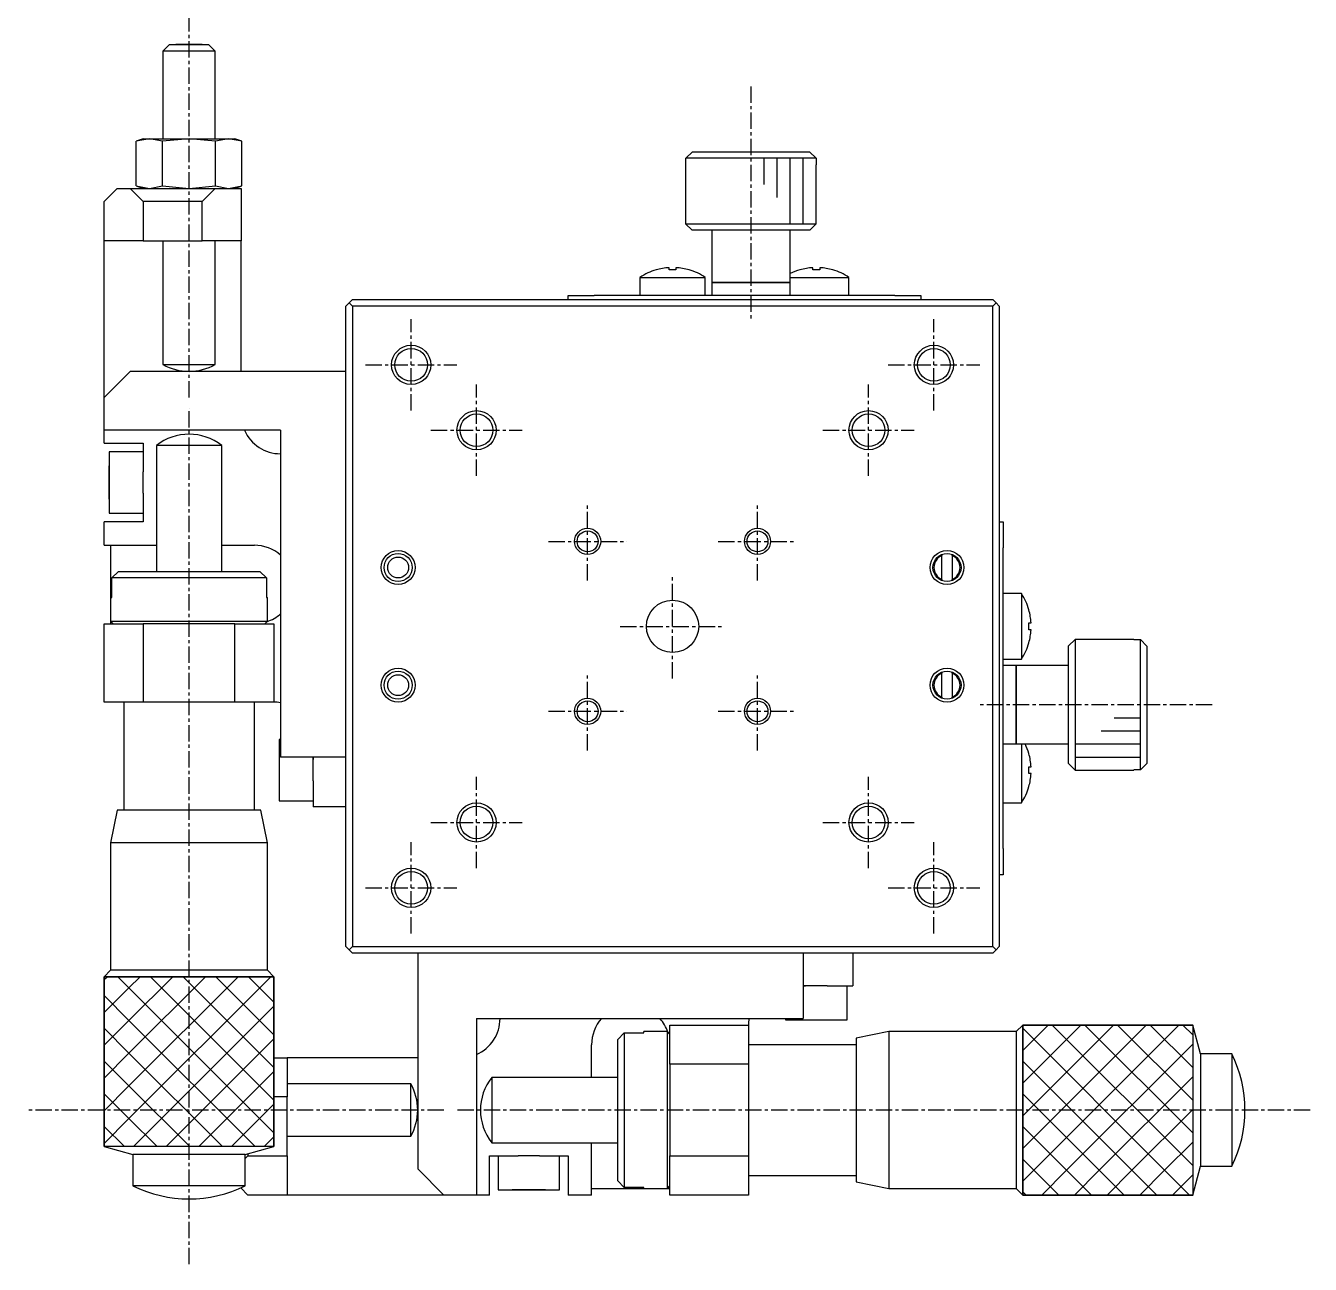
# Model space of a CAD drawing. Extents: x 10 to 369, y 10 to 243.
# Drawn here: x 84.1 to 182.4, y 98.8 to 193.5 of the extents above; entities that cross this region are included whole.
import ezdxf

# ---------------------------------------------------------------- set-up
doc = ezdxf.new("R2010")
doc.units = 0
doc.linetypes.add('CENTER', pattern=[2, 1.25, -0.25, 0.25, -0.25])
doc.layers.get('0').update_dxf_attribs({"linetype": 'CONTINUOUS'})
doc.layers.add('CENTER', color=1, linetype='CENTER')

msp = doc.modelspace()

# ---------------------------------------------------------------- linework, layer by layer
at = {"color": 7, "linetype": 'CONTINUOUS'}
for p, q in [((94.859, 191.85), (94.609, 191.6)), ((95.109, 192.1), (94.859, 191.85)), ((95.109, 192.1), (98.109, 192.1)), ((95.109, 192.1), (98.109, 192.1)), ((96.609, 192.1), (95.609, 192.1)), ((95.609, 192.1), (96.609, 192.1)), ((96.609, 192.1), (97.609, 192.1)), ((97.609, 192.1), (96.609, 192.1)), ((98.359, 191.85), (98.109, 192.1)), ((98.609, 191.6), (98.359, 191.85)), ((98.609, 191.6), (94.609, 191.6)), ((94.609, 191.6), (94.609, 184.9)), ((98.609, 184.9), (98.609, 191.6)), ((93.578, 184.9), (92.568, 184.703)), ((93.109, 184.9), (92.568, 184.703)), ((93.109, 184.9), (93.578, 184.9)), ((93.578, 184.9), (96.609, 184.9)), ((94.589, 184.703), (93.578, 184.9)), ((96.609, 184.9), (94.589, 184.703)), ((96.609, 184.9), (99.641, 184.9)), ((98.63, 184.703), (96.609, 184.9)), ((99.641, 184.9), (98.63, 184.703)), ((99.641, 184.9), (100.109, 184.9)), ((100.651, 184.703), (99.641, 184.9)), ((100.651, 184.703), (100.109, 184.9)), ((92.568, 181.297), (92.568, 184.703)), ((94.589, 181.297), (94.589, 184.703)), ((98.63, 181.297), (98.63, 184.703)), ((100.651, 181.297), (100.651, 184.703)), ((134.625, 183.4), (135.127, 183.9)), ((134.625, 183.4), (135.127, 183.9)), ((135.127, 183.9), (144.092, 183.9)), ((135.127, 183.9), (144.092, 183.9)), ((135.127, 183.9), (144.092, 183.9)), ((135.127, 183.9), (144.092, 183.9)), ((144.092, 183.9), (144.593, 183.4)), ((144.092, 183.9), (144.593, 183.4)), ((134.609, 182.9), (134.625, 182.9)), ((134.609, 182.9), (134.625, 182.9)), ((134.609, 182.9), (134.609, 178.4)), ((134.609, 182.9), (134.625, 182.9)), ((134.609, 182.9), (134.625, 182.9)), ((134.609, 182.9), (134.609, 178.4)), ((144.593, 183.4), (134.625, 183.4)), ((134.625, 182.9), (134.625, 183.4)), ((144.593, 183.4), (134.625, 183.4)), ((134.625, 182.9), (134.625, 183.4)), ((144.593, 183.4), (144.593, 182.9)), ((144.593, 183.4), (144.593, 182.9)), ((144.593, 182.9), (144.609, 182.9)), ((144.593, 182.9), (144.609, 182.9)), ((144.593, 182.9), (144.609, 182.9)), ((144.593, 182.9), (144.609, 182.9)), ((144.609, 178.4), (144.609, 182.9)), ((144.609, 178.4), (144.609, 182.9)), ((90.109, 180.1), (91.109, 181.1)), ((91.109, 181.1), (92.109, 181.1)), ((92.109, 181.1), (93.109, 180.1)), ((92.109, 181.1), (94.609, 181.1)), ((92.568, 181.297), (93.578, 181.1)), ((92.568, 181.297), (93.109, 181.1)), ((93.578, 181.1), (94.589, 181.297)), ((94.589, 181.297), (96.609, 181.1)), ((94.609, 181.1), (98.609, 181.1)), ((96.609, 181.1), (98.63, 181.297)), ((97.609, 180.1), (98.609, 181.1)), ((98.609, 181.1), (100.609, 181.1)), ((98.63, 181.297), (99.641, 181.1)), ((99.641, 181.1), (100.651, 181.297)), ((100.109, 181.1), (100.651, 181.297)), ((100.609, 181.1), (100.609, 177.1)), ((90.109, 177.1), (90.109, 180.1)), ((93.109, 180.1), (93.109, 177.1)), ((97.609, 180.1), (93.109, 180.1)), ((97.609, 177.1), (97.609, 180.1)), ((134.609, 178.4), (144.609, 178.4)), ((134.609, 178.4), (135.109, 177.9)), ((134.609, 178.4), (144.609, 178.4)), ((134.609, 178.4), (135.109, 177.9)), ((144.109, 177.9), (144.609, 178.4)), ((144.109, 177.9), (144.609, 178.4)), ((93.109, 177.1), (90.109, 177.1)), ((90.109, 165.1), (90.109, 177.1)), ((93.109, 177.1), (97.609, 177.1)), ((94.609, 177.1), (94.609, 167.636)), ((100.609, 177.1), (97.609, 177.1)), ((98.609, 167.636), (98.609, 177.1)), ((100.609, 167.1), (100.609, 177.1)), ((144.109, 177.9), (135.109, 177.9)), ((144.109, 177.9), (135.109, 177.9)), ((136.609, 177.9), (136.609, 173.9)), ((136.609, 177.9), (136.609, 173.9)), ((142.609, 173.9), (142.609, 177.9)), ((142.609, 173.9), (142.609, 177.9)), ((133.349, 174.863), (133.349, 175.035)), ((133.349, 174.863), (133.349, 175.035)), ((133.869, 175.035), (133.869, 174.863)), ((133.869, 175.035), (133.869, 174.863)), ((144.349, 174.863), (144.349, 175.035)), ((144.349, 174.863), (144.349, 175.035)), ((144.869, 175.035), (144.869, 174.863)), ((144.869, 175.035), (144.869, 174.863)), ((131.109, 174.292), (136.109, 174.292)), ((131.109, 174.292), (131.109, 172.9)), ((131.109, 174.292), (136.109, 174.292)), ((131.109, 174.292), (131.109, 172.9)), ((132.351, 174.863), (132.348, 174.869)), ((132.351, 174.863), (132.348, 174.869)), ((132.351, 174.863), (132.348, 174.869)), ((132.351, 174.863), (132.348, 174.869)), ((133.869, 174.863), (133.349, 174.863)), ((133.869, 174.863), (133.349, 174.863)), ((134.871, 174.869), (134.868, 174.863)), ((134.871, 174.869), (134.868, 174.863)), ((134.871, 174.869), (134.868, 174.863)), ((134.871, 174.869), (134.868, 174.863)), ((136.109, 172.9), (136.109, 174.292)), ((136.109, 172.9), (136.109, 174.292)), ((142.609, 174.292), (147.109, 174.292)), ((142.609, 174.292), (147.109, 174.292)), ((143.351, 174.863), (143.348, 174.869)), ((143.351, 174.863), (143.348, 174.869)), ((143.351, 174.863), (143.348, 174.869)), ((143.351, 174.863), (143.348, 174.869)), ((144.869, 174.863), (144.349, 174.863)), ((144.869, 174.863), (144.349, 174.863)), ((145.871, 174.869), (145.868, 174.863)), ((145.871, 174.869), (145.868, 174.863)), ((145.871, 174.869), (145.868, 174.863)), ((145.871, 174.869), (145.868, 174.863)), ((147.109, 172.9), (147.109, 174.292)), ((147.109, 172.9), (147.109, 174.292)), ((142.609, 173.9), (136.609, 173.9)), ((136.609, 173.9), (142.609, 173.9)), ((136.609, 173.9), (136.609, 172.9)), ((142.609, 173.9), (136.609, 173.9)), ((136.609, 173.9), (142.609, 173.9)), ((136.609, 173.9), (136.609, 172.9)), ((142.609, 172.9), (142.609, 173.9)), ((142.609, 172.9), (142.609, 173.9)), ((108.859, 172.35), (108.609, 172.1)), ((108.609, 123.1), (108.609, 172.1)), ((109.109, 172.6), (108.859, 172.35)), ((109.109, 172.1), (108.859, 172.35)), ((109.109, 172.6), (158.109, 172.6)), ((158.109, 172.1), (109.109, 172.1)), ((109.109, 172.1), (109.109, 123.1)), ((125.609, 172.6), (125.609, 172.9)), ((125.609, 172.9), (127.609, 172.9)), ((125.609, 172.6), (125.609, 172.9)), ((125.609, 172.9), (127.609, 172.9)), ((132.534, 172.9), (127.609, 172.9)), ((132.534, 172.9), (127.609, 172.9)), ((134.684, 172.9), (132.534, 172.9)), ((134.684, 172.9), (132.534, 172.9)), ((138.034, 172.9), (134.684, 172.9)), ((138.034, 172.9), (134.684, 172.9)), ((140.184, 172.9), (138.034, 172.9)), ((140.184, 172.9), (138.034, 172.9)), ((143.534, 172.9), (140.184, 172.9)), ((143.534, 172.9), (140.184, 172.9)), ((145.684, 172.9), (143.534, 172.9)), ((145.684, 172.9), (143.534, 172.9)), ((150.609, 172.9), (145.684, 172.9)), ((150.609, 172.9), (145.684, 172.9)), ((150.609, 172.9), (152.609, 172.9)), ((150.609, 172.9), (152.609, 172.9)), ((152.609, 172.9), (152.609, 172.6)), ((152.609, 172.9), (152.609, 172.6)), ((158.359, 172.35), (158.109, 172.6)), ((158.359, 172.35), (158.109, 172.1)), ((158.109, 123.1), (158.109, 172.1)), ((158.609, 172.1), (158.359, 172.35)), ((158.609, 172.1), (158.609, 123.1)), ((94.609, 167.636), (98.609, 167.636)), ((94.609, 167.636), (98.609, 167.636)), ((92.109, 167.1), (90.109, 165.1)), ((108.609, 167.1), (92.109, 167.1)), ((90.109, 162.6), (90.109, 165.1)), ((103.609, 162.6), (90.109, 162.6)), ((90.109, 161.6), (90.109, 162.6)), ((103.609, 162.6), (103.609, 137.6)), ((90.109, 161.6), (93.109, 161.6)), ((93.109, 161.6), (93.109, 159.426)), ((99.109, 161.422), (94.109, 161.422)), ((94.109, 161.422), (94.109, 151.8)), ((99.109, 151.8), (99.109, 161.422)), ((90.509, 160.95), (90.509, 158.6)), ((90.509, 160.95), (90.509, 156.25)), ((93.109, 160.95), (90.509, 160.95)), ((90.509, 159.235), (90.509, 159.87)), ((90.509, 159.87), (90.509, 159.235)), ((93.109, 158.6), (93.109, 159.426)), ((90.509, 157.965), (90.509, 159.235)), ((90.509, 159.235), (90.509, 157.965)), ((90.509, 158.6), (90.509, 156.25)), ((93.109, 157.774), (93.109, 158.6)), ((90.509, 157.33), (90.509, 157.965)), ((90.509, 157.965), (90.509, 157.33)), ((93.109, 157.774), (93.109, 155.6)), ((90.109, 153.8), (90.109, 155.6)), ((93.109, 155.6), (90.109, 155.6)), ((90.509, 156.25), (93.109, 156.25)), ((158.609, 155.6), (158.909, 155.6)), ((158.609, 155.6), (158.909, 155.6)), ((158.909, 155.6), (158.909, 153.6)), ((158.909, 155.6), (158.909, 153.6)), ((90.109, 153.8), (94.109, 153.8)), ((90.609, 153.8), (90.609, 149.8)), ((99.109, 153.8), (101.609, 153.8)), ((158.909, 148.675), (158.909, 153.6)), ((158.909, 148.675), (158.909, 153.6)), ((154.209, 153.098), (154.209, 153.017)), ((154.209, 151.183), (154.209, 153.017)), ((155.009, 153.017), (155.009, 153.098)), ((155.009, 153.098), (155.009, 151.102)), ((155.009, 153.017), (155.009, 151.183)), ((90.693, 151.3), (91.201, 151.8)), ((91.201, 151.8), (102.018, 151.8)), ((91.201, 151.8), (91.966, 151.8)), ((101.253, 151.8), (102.018, 151.8)), ((102.018, 151.8), (102.526, 151.3)), ((102.526, 151.3), (90.693, 151.3)), ((90.693, 149.8), (90.693, 151.3)), ((102.526, 151.3), (102.526, 149.8)), ((154.209, 151.183), (154.209, 151.102)), ((155.009, 151.102), (155.009, 151.183)), ((90.609, 149.8), (90.693, 149.8)), ((90.609, 149.8), (90.693, 149.8)), ((90.609, 149.8), (90.609, 148)), ((102.526, 149.8), (102.609, 149.8)), ((102.526, 149.8), (102.609, 149.8)), ((102.609, 148), (102.609, 149.8)), ((160.301, 150.1), (158.909, 150.1)), ((160.301, 150.1), (158.909, 150.1)), ((160.301, 150.1), (160.301, 145.1)), ((160.301, 150.1), (160.301, 145.1)), ((158.909, 146.525), (158.909, 148.675)), ((158.909, 146.525), (158.909, 148.675)), ((160.872, 148.859), (160.879, 148.862)), ((160.872, 148.859), (160.879, 148.862)), ((160.872, 148.859), (160.879, 148.862)), ((160.872, 148.859), (160.879, 148.862)), ((90.109, 141.8), (90.109, 147.8)), ((90.109, 147.8), (93.109, 147.8)), ((90.609, 148), (102.609, 148)), ((90.609, 148), (90.609, 147.8)), ((90.609, 148), (90.809, 147.8)), ((93.109, 147.8), (93.109, 141.8)), ((100.109, 147.8), (93.109, 147.8)), ((100.109, 141.8), (100.109, 147.8)), ((100.109, 147.8), (103.109, 147.8)), ((102.409, 147.8), (102.609, 148)), ((103.109, 147.8), (103.109, 141.8)), ((160.872, 147.86), (161.044, 147.86)), ((160.872, 147.34), (160.872, 147.86)), ((160.872, 147.86), (161.044, 147.86)), ((160.872, 147.34), (160.872, 147.86)), ((158.909, 143.175), (158.909, 146.525)), ((158.909, 143.175), (158.909, 146.525)), ((161.044, 147.34), (160.872, 147.34)), ((161.044, 147.34), (160.872, 147.34)), ((164.409, 146.6), (163.909, 146.1)), ((164.409, 146.6), (163.909, 146.1)), ((164.409, 146.6), (164.409, 136.6)), ((168.909, 146.6), (164.409, 146.6)), ((164.409, 146.6), (164.409, 136.6)), ((168.909, 146.6), (164.409, 146.6)), ((168.909, 146.6), (168.909, 146.584)), ((168.909, 146.6), (168.909, 146.584)), ((168.909, 146.6), (168.909, 146.584)), ((168.909, 146.6), (168.909, 146.584)), ((168.909, 146.584), (169.409, 146.584)), ((168.909, 146.584), (169.409, 146.584)), ((169.409, 136.616), (169.409, 146.584)), ((169.409, 146.584), (169.909, 146.082)), ((169.409, 136.616), (169.409, 146.584)), ((169.409, 146.584), (169.909, 146.082)), ((160.879, 146.338), (160.872, 146.341)), ((160.879, 146.338), (160.872, 146.341)), ((160.879, 146.338), (160.872, 146.341)), ((160.879, 146.338), (160.872, 146.341)), ((163.909, 137.1), (163.909, 146.1)), ((163.909, 137.1), (163.909, 146.1)), ((169.909, 146.082), (169.909, 137.118)), ((169.909, 146.082), (169.909, 137.118)), ((169.909, 146.082), (169.909, 137.118)), ((169.909, 146.082), (169.909, 137.118)), ((158.909, 145.1), (160.301, 145.1)), ((158.909, 145.1), (160.301, 145.1)), ((159.909, 144.6), (158.909, 144.6)), ((159.909, 144.6), (158.909, 144.6)), ((159.909, 138.6), (159.909, 144.6)), ((159.909, 144.6), (159.909, 138.6)), ((163.909, 144.6), (159.909, 144.6)), ((159.909, 138.6), (159.909, 144.6)), ((159.909, 144.6), (159.909, 138.6)), ((163.909, 144.6), (159.909, 144.6)), ((154.209, 144.098), (154.209, 144.017)), ((154.209, 142.183), (154.209, 144.017)), ((155.009, 144.017), (155.009, 144.098)), ((155.009, 144.098), (155.009, 142.102)), ((155.009, 144.017), (155.009, 142.183)), ((158.909, 141.025), (158.909, 143.175)), ((158.909, 141.025), (158.909, 143.175)), ((93.109, 141.8), (90.109, 141.8)), ((91.609, 141.8), (91.609, 133.55)), ((100.109, 141.8), (93.109, 141.8)), ((103.109, 141.8), (100.109, 141.8)), ((101.609, 133.55), (101.609, 141.8)), ((154.209, 142.183), (154.209, 142.102)), ((155.009, 142.102), (155.009, 142.183)), ((158.909, 137.675), (158.909, 141.025)), ((158.909, 137.675), (158.909, 141.025)), ((103.509, 138.95), (103.509, 136.6)), ((103.609, 138.95), (103.509, 138.95)), ((158.909, 138.6), (159.909, 138.6)), ((158.909, 138.6), (159.909, 138.6)), ((158.909, 135.525), (158.909, 137.675)), ((158.909, 135.525), (158.909, 137.675)), ((159.909, 138.6), (163.909, 138.6)), ((159.909, 138.6), (163.909, 138.6)), ((160.301, 138.6), (160.301, 134.1)), ((160.301, 138.6), (160.301, 134.1)), ((160.872, 137.859), (160.879, 137.862)), ((160.872, 137.859), (160.879, 137.862)), ((160.872, 137.859), (160.879, 137.862)), ((160.872, 137.859), (160.879, 137.862)), ((108.609, 137.6), (103.609, 137.6)), ((106.109, 137.426), (106.109, 137.6)), ((106.109, 137.6), (106.109, 137.426)), ((106.109, 136.6), (106.109, 137.426)), ((160.872, 136.86), (161.044, 136.86)), ((160.872, 136.34), (160.872, 136.86)), ((160.872, 136.86), (161.044, 136.86)), ((160.872, 136.34), (160.872, 136.86)), ((163.909, 137.1), (164.409, 136.6)), ((163.909, 137.1), (164.409, 136.6)), ((169.909, 137.118), (169.409, 136.616)), ((169.909, 137.118), (169.409, 136.616)), ((103.509, 136.6), (103.509, 134.25)), ((106.109, 135.774), (106.109, 136.6)), ((106.109, 135.774), (106.109, 133.8)), ((161.044, 136.34), (160.872, 136.34)), ((161.044, 136.34), (160.872, 136.34)), ((164.409, 136.6), (168.909, 136.6)), ((164.409, 136.6), (168.909, 136.6)), ((168.909, 136.616), (168.909, 136.6)), ((169.409, 136.616), (168.909, 136.616)), ((168.909, 136.616), (168.909, 136.6)), ((168.909, 136.616), (168.909, 136.6)), ((169.409, 136.616), (168.909, 136.616)), ((168.909, 136.616), (168.909, 136.6)), ((158.909, 130.6), (158.909, 135.525)), ((158.909, 130.6), (158.909, 135.525)), ((160.879, 135.338), (160.872, 135.341)), ((160.879, 135.338), (160.872, 135.341)), ((160.879, 135.338), (160.872, 135.341)), ((160.879, 135.338), (160.872, 135.341)), ((103.509, 134.25), (106.109, 134.25)), ((108.609, 133.8), (106.109, 133.8)), ((158.909, 134.1), (160.301, 134.1)), ((158.909, 134.1), (160.301, 134.1)), ((91.109, 133.55), (90.609, 131.05)), ((91.609, 133.55), (91.109, 133.55)), ((102.109, 133.55), (91.109, 133.55)), ((91.609, 133.55), (91.359, 133.55)), ((101.859, 133.55), (91.359, 133.55)), ((102.109, 133.55), (101.609, 133.55)), ((101.859, 133.55), (101.609, 133.55)), ((102.609, 131.05), (102.109, 133.55)), ((102.609, 131.05), (90.609, 131.05)), ((90.609, 131.05), (90.609, 121.3)), ((102.609, 121.3), (102.609, 131.05)), ((158.909, 130.6), (158.909, 128.6)), ((158.909, 130.6), (158.909, 128.6)), ((158.909, 128.6), (158.609, 128.6)), ((158.909, 128.6), (158.609, 128.6)), ((108.609, 123.1), (108.859, 122.85)), ((109.109, 123.1), (108.859, 122.85)), ((109.109, 123.1), (158.109, 123.1)), ((158.359, 122.85), (158.109, 123.1)), ((158.359, 122.85), (158.609, 123.1)), ((108.859, 122.85), (109.109, 122.6)), ((158.109, 122.6), (109.109, 122.6)), ((114.109, 122.6), (114.109, 106.1)), ((143.609, 122.6), (143.609, 117.6)), ((147.409, 122.6), (147.409, 120.1)), ((158.109, 122.6), (158.359, 122.85)), ((90.609, 121.3), (90.109, 120.8)), ((102.609, 121.3), (90.609, 121.3)), ((103.109, 120.8), (102.609, 121.3)), ((90.109, 107.8), (90.109, 120.8)), ((90.109, 120.8), (103.109, 120.8)), ((103.109, 120.8), (103.109, 107.8)), ((143.783, 120.1), (143.609, 120.1)), ((143.609, 120.1), (143.783, 120.1)), ((144.609, 120.1), (143.783, 120.1)), ((145.436, 120.1), (144.609, 120.1)), ((145.436, 120.1), (147.409, 120.1)), ((146.959, 117.5), (146.959, 120.1)), ((118.609, 117.6), (118.609, 104.1)), ((118.609, 117.6), (143.609, 117.6)), ((133.409, 117.1), (139.409, 117.1)), ((133.409, 114.1), (133.409, 117.1)), ((139.409, 117.1), (139.409, 114.1)), ((142.259, 117.6), (142.259, 117.5)), ((142.259, 117.5), (144.609, 117.5)), ((144.609, 117.5), (146.959, 117.5)), ((160.409, 117.1), (159.909, 116.6)), ((160.409, 117.1), (173.409, 117.1)), ((160.409, 104.1), (160.409, 117.1)), ((173.999, 114.9), (173.409, 117.1)), ((173.409, 117.1), (173.409, 104.1)), ((129.409, 116.008), (129.909, 116.516)), ((129.409, 105.192), (129.409, 116.008)), ((129.409, 115.244), (129.409, 116.008)), ((129.909, 116.516), (129.909, 104.684)), ((129.909, 116.516), (131.409, 116.516)), ((131.409, 116.516), (131.409, 116.6)), ((131.409, 116.516), (131.409, 116.6)), ((133.209, 116.6), (131.409, 116.6)), ((133.209, 104.6), (133.209, 116.6)), ((133.409, 116.4), (133.209, 116.6)), ((150.159, 116.6), (147.659, 116.1)), ((147.659, 116.1), (147.659, 105.1)), ((147.659, 116.1), (147.659, 115.6)), ((150.159, 116.6), (150.159, 104.6)), ((159.909, 116.6), (150.159, 116.6)), ((159.909, 116.6), (159.909, 104.6)), ((127.409, 113.1), (127.409, 115.6)), ((147.659, 115.6), (139.409, 115.6)), ((147.659, 115.85), (147.659, 115.6)), ((147.659, 115.85), (147.659, 105.35)), ((103.109, 114.6), (104.109, 114.6)), ((104.109, 114.6), (104.109, 111.6)), ((114.109, 114.6), (104.109, 114.6)), ((139.409, 114.1), (133.409, 114.1)), ((133.409, 114.1), (133.409, 107.1)), ((139.409, 114.1), (139.409, 107.1)), ((173.999, 114.9), (173.999, 106.3)), ((176.409, 114.9), (173.999, 114.9)), ((176.409, 114.9), (176.409, 106.3)), ((119.787, 113.1), (119.787, 108.1)), ((129.409, 113.1), (119.787, 113.1)), ((113.574, 112.6), (104.109, 112.6)), ((113.574, 108.6), (113.574, 112.6)), ((113.574, 108.6), (113.574, 112.6)), ((104.109, 111.6), (103.109, 111.6)), ((104.109, 107.1), (104.109, 111.6)), ((104.109, 108.6), (113.574, 108.6)), ((90.109, 107.8), (92.309, 107.211)), ((103.109, 107.8), (90.109, 107.8)), ((100.909, 107.211), (92.309, 107.211)), ((92.309, 107.211), (92.309, 104.8)), ((100.909, 107.211), (103.109, 107.8)), ((100.909, 104.8), (100.909, 107.211)), ((101.109, 107.264), (101.109, 107.1)), ((119.787, 108.1), (129.409, 108.1)), ((127.409, 104.1), (127.409, 108.1)), ((100.909, 106.9), (101.109, 107.1)), ((101.109, 107.1), (104.109, 107.1)), ((104.109, 107.1), (104.109, 104.1)), ((119.609, 107.1), (121.783, 107.1)), ((119.609, 104.1), (119.609, 107.1)), ((120.259, 107.1), (120.259, 104.5)), ((122.609, 107.1), (121.783, 107.1)), ((123.436, 107.1), (122.609, 107.1)), ((123.436, 107.1), (125.609, 107.1)), ((124.959, 104.5), (124.959, 107.1)), ((125.609, 107.1), (125.609, 104.1)), ((133.409, 107.1), (139.409, 107.1)), ((133.409, 104.1), (133.409, 107.1)), ((139.409, 107.1), (139.409, 104.1)), ((173.409, 104.1), (173.999, 106.3)), ((173.999, 106.3), (176.409, 106.3)), ((114.109, 106.1), (116.109, 104.1)), ((129.409, 105.192), (129.409, 105.956)), ((129.909, 104.684), (129.409, 105.192)), ((139.409, 105.6), (147.659, 105.6)), ((147.659, 105.6), (147.659, 105.1)), ((147.659, 105.6), (147.659, 105.35)), ((100.909, 104.8), (92.309, 104.8)), ((101.109, 104.1), (100.569, 104.641)), ((120.259, 104.5), (122.609, 104.5)), ((120.259, 104.5), (124.959, 104.5)), ((121.974, 104.5), (121.339, 104.5)), ((121.339, 104.5), (121.974, 104.5)), ((123.245, 104.5), (121.974, 104.5)), ((121.974, 104.5), (123.245, 104.5)), ((122.609, 104.5), (124.959, 104.5)), ((123.88, 104.5), (123.245, 104.5)), ((123.245, 104.5), (123.88, 104.5)), ((127.409, 104.6), (131.409, 104.6)), ((131.409, 104.684), (129.909, 104.684)), ((131.409, 104.6), (131.409, 104.684)), ((131.409, 104.6), (131.409, 104.684)), ((131.409, 104.6), (133.209, 104.6)), ((133.209, 104.6), (133.409, 104.8)), ((133.209, 104.6), (133.409, 104.6)), ((147.659, 105.1), (150.159, 104.6)), ((150.159, 104.6), (159.909, 104.6)), ((159.909, 104.6), (160.409, 104.1)), ((104.109, 104.1), (101.109, 104.1)), ((116.109, 104.1), (104.109, 104.1)), ((118.609, 104.1), (116.109, 104.1)), ((119.609, 104.1), (118.609, 104.1)), ((127.409, 104.1), (125.609, 104.1)), ((139.409, 104.1), (133.409, 104.1)), ((173.409, 104.1), (160.409, 104.1))]:
    msp.add_line(p, q, dxfattribs=at)
at = {"color": 3, "linetype": 'CONTINUOUS'}
for p, q in [((140.609, 181.4), (140.609, 183.4)), ((140.609, 181.4), (140.609, 183.4)), ((141.609, 180.4), (141.609, 183.4)), ((141.609, 180.4), (141.609, 183.4)), ((142.609, 178.4), (142.609, 183.4)), ((142.609, 178.4), (142.609, 183.4)), ((143.609, 178.4), (143.609, 183.4)), ((143.609, 178.4), (143.609, 183.4)), ((167.409, 140.6), (169.409, 140.6)), ((167.409, 140.6), (169.409, 140.6)), ((166.409, 139.6), (169.409, 139.6)), ((166.409, 139.6), (169.409, 139.6)), ((164.409, 138.6), (169.409, 138.6)), ((164.409, 138.6), (169.409, 138.6)), ((164.409, 137.6), (169.409, 137.6)), ((164.409, 137.6), (169.409, 137.6)), ((103.109, 120.8), (90.109, 120.8)), ((90.109, 120.8), (90.109, 107.8)), ((90.359, 120.8), (90.109, 120.55)), ((92.009, 119.95), (90.109, 118.05)), ((91.159, 120.8), (92.009, 119.95)), ((92.859, 120.8), (92.009, 119.95)), ((95.359, 120.8), (92.009, 117.45)), ((97.859, 120.8), (92.009, 114.95)), ((100.359, 120.8), (92.009, 112.45)), ((102.859, 120.8), (92.009, 109.95)), ((92.009, 119.95), (103.109, 108.85)), ((93.659, 120.8), (103.109, 111.35)), ((96.159, 120.8), (103.109, 113.85)), ((98.659, 120.8), (103.109, 116.35)), ((101.159, 120.8), (103.109, 118.85)), ((103.109, 107.8), (103.109, 120.8)), ((90.109, 119.35), (92.009, 117.45)), ((103.109, 118.55), (92.359, 107.8)), ((92.009, 117.45), (90.109, 115.55)), ((92.009, 117.45), (101.659, 107.8)), ((160.409, 117.1), (160.409, 104.1)), ((173.409, 117.1), (160.409, 117.1)), ((160.409, 115.15), (162.359, 117.1)), ((160.409, 112.65), (164.859, 117.1)), ((160.409, 110.15), (167.359, 117.1)), ((160.409, 107.65), (169.859, 117.1)), ((161.259, 106), (172.359, 117.1)), ((162.659, 117.1), (173.409, 106.35)), ((165.159, 117.1), (173.409, 108.85)), ((167.659, 117.1), (173.409, 111.35)), ((170.159, 117.1), (173.409, 113.85)), ((172.659, 117.1), (173.409, 116.35)), ((173.409, 117.1), (173.409, 104.1)), ((90.109, 116.85), (92.009, 114.95)), ((103.109, 116.05), (94.859, 107.8)), ((160.409, 116.85), (171.259, 106)), ((163.759, 106), (173.409, 115.65)), ((92.009, 114.95), (90.109, 113.05)), ((90.109, 114.35), (92.009, 112.45)), ((92.009, 114.95), (99.159, 107.8)), ((160.409, 114.35), (168.759, 106)), ((103.109, 113.55), (97.359, 107.8)), ((166.259, 106), (173.409, 113.15)), ((92.009, 112.45), (90.109, 110.55)), ((92.009, 112.45), (96.659, 107.8)), ((90.109, 111.85), (92.009, 109.95)), ((160.409, 111.85), (166.259, 106)), ((103.109, 111.05), (99.859, 107.8)), ((168.759, 106), (173.409, 110.65)), ((92.009, 109.95), (90.109, 108.05)), ((90.109, 109.35), (91.659, 107.8)), ((92.009, 109.95), (94.159, 107.8)), ((160.409, 109.35), (163.759, 106)), ((103.109, 108.55), (102.359, 107.8)), ((171.259, 106), (173.409, 108.15)), ((103.109, 107.8), (90.109, 107.8)), ((160.409, 106.85), (161.259, 106)), ((160.409, 105.15), (161.259, 106)), ((161.259, 106), (163.159, 104.1)), ((161.859, 104.1), (163.759, 106)), ((163.759, 106), (165.659, 104.1)), ((164.359, 104.1), (166.259, 106)), ((166.259, 106), (168.159, 104.1)), ((166.859, 104.1), (168.759, 106)), ((168.759, 106), (170.659, 104.1)), ((169.359, 104.1), (171.259, 106)), ((171.259, 106), (173.159, 104.1)), ((171.859, 104.1), (173.409, 105.65)), ((160.409, 104.35), (160.659, 104.1)), ((160.409, 104.1), (173.409, 104.1))]:
    msp.add_line(p, q, dxfattribs=at)
for centre, radius in [((113.609, 167.6), 1.5), ((153.609, 167.6), 1.5), ((118.609, 162.6), 1.5), ((148.609, 162.6), 1.5), ((127.109, 154.1), 1), ((140.109, 154.1), 1), ((112.609, 152.1), 1.3), ((154.609, 152.1), 1.3), ((112.609, 143.1), 1.3), ((154.609, 143.1), 1.3), ((127.109, 141.1), 1), ((140.109, 141.1), 1), ((118.609, 132.6), 1.5), ((148.609, 132.6), 1.5), ((113.609, 127.6), 1.5), ((153.609, 127.6), 1.5)]:
    msp.add_circle(centre, radius, dxfattribs=at)
at = {"color": 7, "linetype": 'CONTINUOUS'}
for centre, radius in [((113.609, 167.6), 1.25), ((153.609, 167.6), 1.25), ((118.609, 162.6), 1.25), ((148.609, 162.6), 1.25), ((127.109, 154.1), 0.8), ((140.109, 154.1), 0.8), ((112.609, 152.1), 1.075), ((112.609, 152.1), 0.8), ((154.609, 152.1), 1.075), ((133.609, 147.6), 2), ((112.609, 143.1), 1.075), ((112.609, 143.1), 0.8), ((154.609, 143.1), 1.075), ((127.109, 141.1), 0.8), ((140.109, 141.1), 0.8), ((118.609, 132.6), 1.25), ((148.609, 132.6), 1.25), ((113.609, 127.6), 1.25), ((153.609, 127.6), 1.25)]:
    msp.add_circle(centre, radius, dxfattribs=at)
for centre, radius, start, end in [((133.609, 170.55), 4.492, 93.31782, 106.26943), ((133.609, 170.55), 4.492, 93.31782, 106.26943), ((133.609, 170.55), 4.492, 73.73057, 86.68218), ((133.609, 170.55), 4.492, 73.73057, 86.68218), ((144.609, 170.55), 4.492, 93.31782, 106.26943), ((144.609, 170.55), 4.492, 93.31782, 106.26943), ((144.609, 170.55), 4.492, 73.73057, 86.68218), ((144.609, 170.55), 4.492, 73.73057, 86.68218), ((133.609, 170.55), 4.5, 106.28584, 123.74899), ((133.609, 170.55), 4.5, 106.28584, 123.74899), ((133.609, 170.55), 4.5, 56.25101, 73.71416), ((133.609, 170.55), 4.5, 56.25101, 73.71416), ((144.609, 170.55), 4.5, 106.28584, 116.3878), ((144.609, 170.55), 4.5, 106.28584, 116.3878), ((144.609, 170.55), 4.5, 56.25101, 73.71416), ((144.609, 170.55), 4.5, 56.25101, 73.71416), ((96.609, 171.1), 4, 240, 270), ((96.609, 171.1), 4, 270, 300), ((96.609, 158.3), 4, 51.3178, 128.68217), ((103.609, 163.8), 3, 203.57818, 270), ((101.609, 150.8), 3, 48.18969, 90), ((154.609, 152.1), 1, 113.57818, 246.42182), ((154.609, 152.1), 1, 293.57818, 66.42182), ((156.559, 147.6), 4.5, 16.28584, 33.74899), ((156.559, 147.6), 4.5, 16.28584, 33.74899), ((101.609, 150.8), 3, 288.59444, 311.81031), ((156.559, 147.6), 4.492, 3.31782, 16.26943), ((156.559, 147.6), 4.492, 3.31782, 16.26943), ((156.559, 147.6), 4.492, 343.73057, 356.68218), ((156.559, 147.6), 4.492, 343.73057, 356.68218), ((156.559, 147.6), 4.5, 326.25101, 343.71416), ((156.559, 147.6), 4.5, 326.25101, 343.71416), ((154.609, 143.1), 1, 113.57818, 246.42182), ((154.609, 143.1), 1, 293.57818, 66.42182), ((103.109, 138.8), 3, 80.40593, 90), ((156.559, 136.6), 4.5, 16.28584, 26.3878), ((156.559, 136.6), 4.5, 16.28584, 26.3878), ((156.559, 136.6), 4.492, 3.31782, 16.26943), ((156.559, 136.6), 4.492, 3.31782, 16.26943), ((156.559, 136.6), 4.492, 343.73057, 356.68218), ((156.559, 136.6), 4.492, 343.73057, 356.68218), ((156.559, 136.6), 4.5, 326.25101, 343.71416), ((156.559, 136.6), 4.5, 326.25101, 343.71416), ((117.409, 117.6), 3, 293.57818, 0), ((130.409, 115.6), 3, 138.18968, 180), ((130.409, 115.6), 3, 18.59444, 41.81032), ((142.409, 117.1), 3, 170.40593, 180), ((167.664, 110.6), 9.745, 333.81621, 26.1838), ((122.909, 110.6), 4, 141.31779, 218.68217), ((110.109, 110.6), 4, 0, 30), ((110.109, 110.6), 4, 330, 0), ((96.609, 113.545), 9.745, 243.81622, 296.1838)]:
    msp.add_arc(centre, radius, start, end, dxfattribs=at)
at = {"layer": 'CENTER', "color": 1, "linetype": 'CENTER'}
for p, q in [((96.609, 165.1), (96.609, 197.1)), ((139.609, 188.9), (139.609, 170.9)), ((139.609, 188.9), (139.609, 170.9)), ((113.609, 164.1), (113.609, 171.1)), ((153.609, 164.1), (153.609, 171.1)), ((110.109, 167.6), (117.109, 167.6)), ((150.109, 167.6), (157.109, 167.6)), ((118.609, 159.1), (118.609, 166.1)), ((148.609, 159.1), (148.609, 166.1)), ((96.609, 98.8), (96.609, 164.3)), ((115.109, 162.6), (122.109, 162.6)), ((145.109, 162.6), (152.109, 162.6)), ((127.109, 151.1), (127.109, 157.1)), ((140.109, 151.1), (140.109, 157.1)), ((124.109, 154.1), (130.109, 154.1)), ((137.109, 154.1), (143.109, 154.1)), ((133.609, 143.6), (133.609, 151.6)), ((129.609, 147.6), (137.609, 147.6)), ((127.109, 138.1), (127.109, 144.1)), ((140.109, 138.1), (140.109, 144.1)), ((174.909, 141.6), (156.909, 141.6)), ((174.909, 141.6), (156.909, 141.6)), ((124.109, 141.1), (130.109, 141.1)), ((137.109, 141.1), (143.109, 141.1)), ((118.609, 129.1), (118.609, 136.1)), ((148.609, 129.1), (148.609, 136.1)), ((115.109, 132.6), (122.109, 132.6)), ((145.109, 132.6), (152.109, 132.6)), ((113.609, 124.1), (113.609, 131.1)), ((153.609, 124.1), (153.609, 131.1)), ((110.109, 127.6), (117.109, 127.6)), ((150.109, 127.6), (157.109, 127.6)), ((116.109, 110.6), (84.109, 110.6)), ((182.409, 110.6), (116.909, 110.6))]:
    msp.add_line(p, q, dxfattribs=at)

doc.saveas('drawing.dxf')
